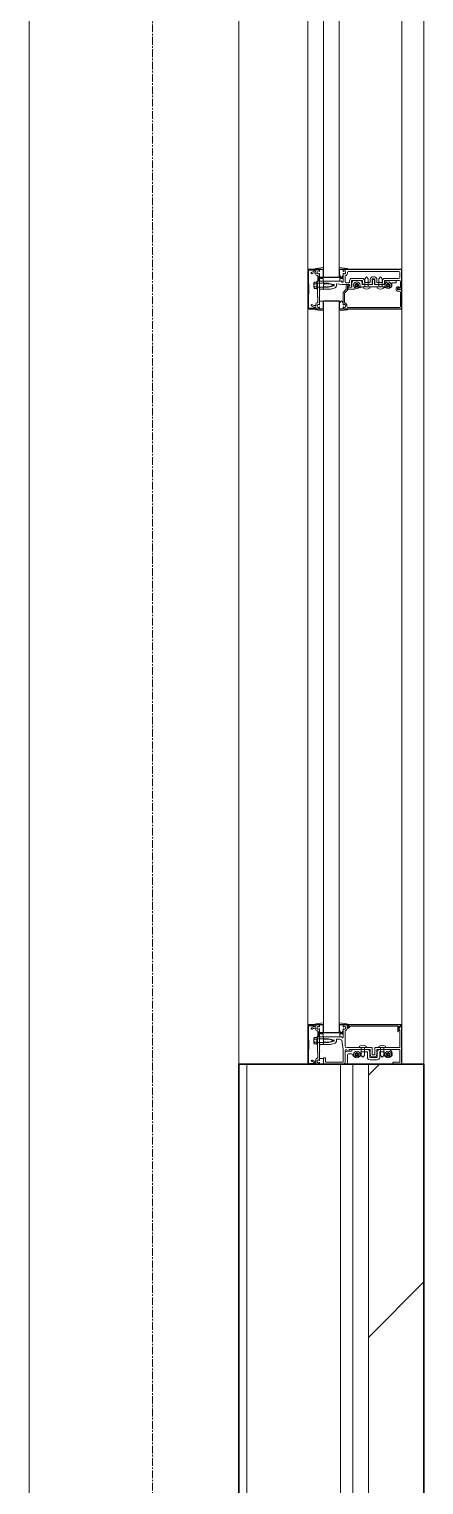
# Model space of a CAD drawing. Header units: millimetres. Extents: x -31954 to 493870, y 99509 to 604061.
# Drawn here: x 422207 to 422847, y 126437 to 128793 of the extents above; entities that cross this region are included whole.
import ezdxf

# ---------------------------------------------------------------- set-up
doc = ezdxf.new("R2010")
doc.units = ezdxf.units.MM
doc.header["$LTSCALE"] = 10
doc.linetypes.add('Center', pattern=[2, 1.25, -0.25, 0.25, -0.25])
for name, color, linetype, lineweight in [('A-COLS', 4, 'Continuous', 9), ('A-DETL-GENF', 3, 'Continuous', 9), ('A-GLAZ', 6, 'Continuous', 9), ('A-GLAZ-CWMG', 3, 'Continuous', 9), ('A-HATCH', 9, 'Continuous', 0), ('A-WALL', 2, 'Continuous', 18), ('S-GRID', 6, 'Center', 9)]:
    doc.layers.add(name, color=color, linetype=linetype, lineweight=lineweight)

msp = doc.modelspace()

# ---------------------------------------------------------------- linework, layer by layer
at = {"layer": 'A-COLS'}
msp.add_line((422206.8, 122118), (422206.8, 130118), dxfattribs=at)
at = {"layer": 'A-DETL-GENF'}
for p, q in [((422670.9, 128404.6), (422670.9, 128405.1)), ((422684.1, 128407.5), (422671.4, 128405.6)), ((422709.5, 128407.6), (422722.3, 128405.7)), ((422722.7, 128404.6), (422722.7, 128405.2)), ((422658.7, 128404.1), (422658.7, 128340.6)), ((422670, 128404.1), (422658.7, 128404.1)), ((422660, 128402.8), (422669.5, 128402.8)), ((422660, 128388.2), (422660, 128402.8)), ((422660.2, 128372.3), (422660, 128388.2)), ((422664.7, 128399.2), (422669.3, 128401.9)), ((422668.4, 128399), (422665.7, 128397.4)), ((422671.8, 128399), (422668.4, 128399)), ((422668.6, 128374.8), (422668.6, 128382.5)), ((422669.5, 128402.8), (422669.5, 128402)), ((422669.5, 128383.8), (422673.1, 128383.8)), ((422669.5, 128381.2), (422673.1, 128381.2)), ((422671.4, 128404.1), (422672.5, 128404.1)), ((422671.5, 128402), (422671.5, 128402.5)), ((422671.8, 128402.3), (422671.8, 128403.3)), ((422671.8, 128396.1), (422671.8, 128399)), ((422672.5, 128404.1), (422677.3, 128404.1)), ((422673.1, 128385), (422673.1, 128372.3)), ((422674.1, 128385), (422673.1, 128385)), ((422674.6, 128394.6), (422673.3, 128394.6)), ((422674, 128400.6), (422674, 128398.4)), ((422674.1, 128372.3), (422674.1, 128385)), ((422674.1, 128384.5), (422674.6, 128385)), ((422674.1, 128379), (422674.1, 128384.5)), ((422674.1, 128381.8), (422691.9, 128381.8)), ((422674.6, 128385), (422674.6, 128394.6)), ((422677.8, 128392.9), (422674.6, 128385)), ((422674.6, 128392.9), (422677.8, 128392.9)), ((422677.8, 128385), (422674.6, 128392.9)), ((422674.6, 128385), (422677.8, 128385)), ((422675.5, 128401.9), (422675.2, 128401.9)), ((422675.2, 128397.1), (422675.5, 128397.1)), ((422677.8, 128403.5), (422677.8, 128401.5)), ((422677.8, 128397.5), (422677.8, 128382.8)), ((422677.8, 128391.9), (422684.1, 128391.9)), ((422677.8, 128372.3), (422677.8, 128385)), ((422677.8, 128385), (422684.1, 128385)), ((422677.8, 128382.8), (422678.2, 128382.4)), ((422678.2, 128382.4), (422677.8, 128382)), ((422677.8, 128382), (422677.8, 128375.3)), ((422714.6, 128391.4), (422679, 128391.4)), ((422679, 128389.6), (422683.4, 128389.6)), ((422683.4, 128389.6), (422683.4, 128385)), ((422683.4, 128385), (422710.3, 128385)), ((422684.1, 128384.2), (422683.7, 128383.9)), ((422683.7, 128383.9), (422684.1, 128383.5)), ((422684.1, 128382.7), (422683.7, 128382.3)), ((422683.7, 128382.3), (422684.1, 128382)), ((422684.1, 128391.4), (422709.5, 128391.4)), ((422684.1, 128385), (422684.1, 128372.3)), ((422684.1, 128385), (422684.1, 128384.2)), ((422713.7, 128385), (422684.1, 128385)), ((422684.1, 128383.5), (422684.1, 128382.7)), ((422684.1, 128382), (422684.1, 128381.2)), ((422684.1, 128381.2), (422695, 128381.2)), ((422691.9, 128381.8), (422699.2, 128379)), ((422695, 128381.2), (422700.6, 128379.7)), ((422705.2, 128381.2), (422713.9, 128379.7)), ((422705.2, 128378.7), (422705.2, 128381.2)), ((422712.3, 128392), (422709.5, 128395.3)), ((422710.3, 128389.6), (422714.6, 128389.6)), ((422710.3, 128385), (422710.3, 128389.6)), ((422715.9, 128394.5), (422713.7, 128391.9)), ((422713.9, 128383.7), (422713.9, 128384.8)), ((422715.6, 128383.5), (422714.2, 128383.5)), ((422715.9, 128403.5), (422715.9, 128401.5)), ((422715.9, 128397.5), (422715.9, 128383.7)), ((422811.1, 128404.1), (422716.4, 128404.1)), ((422718.1, 128401.9), (422718.4, 128401.9)), ((422718.4, 128397.1), (422718.1, 128397.1)), ((422719, 128384.4), (422719, 128394)), ((422719.7, 128400.6), (422719.7, 128398.4)), ((422724.9, 128382.8), (422720.6, 128382.8)), ((422722.2, 128404.1), (422721.1, 128404.1)), ((422722.9, 128398.4), (422722.9, 128399.4)), ((422724.4, 128400.9), (422806.4, 128400.9)), ((422726.4, 128386.4), (422726.4, 128384.4)), ((422747.1, 128389.5), (422729.6, 128389.5)), ((422729.6, 128386.4), (422747.1, 128386.4)), ((422729.6, 128376.5), (422729.6, 128386.4)), ((422730, 128382.4), (422730, 128375.7)), ((422742.9, 128386.2), (422733.8, 128386.2)), ((422737.7, 128381.9), (422738.5, 128381.9)), ((422737.7, 128380.7), (422737.7, 128381.9)), ((422738.5, 128381.9), (422738.5, 128380.7)), ((422746.7, 128379.9), (422746.7, 128382.4)), ((422747.1, 128386.4), (422747.1, 128383.1)), ((422750.3, 128383.1), (422750.3, 128386.4)), ((422759.7, 128383.1), (422750.3, 128383.1)), ((422751.2, 128389.2), (422754, 128392)), ((422751.2, 128376.1), (422751.2, 128389.2)), ((422754, 128392), (422756.7, 128389.2)), ((422756.7, 128389.2), (422756.7, 128376.1)), ((422759.7, 128388.1), (422759.7, 128383.1)), ((422762.8, 128380.4), (422762.8, 128388.1)), ((422763.3, 128387), (422763.3, 128379.9)), ((422766.6, 128392), (422763.6, 128392)), ((422763.6, 128388.8), (422766.6, 128388.8)), ((422766.1, 128387.8), (422764.1, 128387.8)), ((422766.9, 128379.9), (422766.9, 128387)), ((422767.3, 128388.1), (422767.3, 128380.4)), ((422770.5, 128383.1), (422770.5, 128388.1)), ((422779.9, 128383.1), (422770.5, 128383.1)), ((422776.2, 128392), (422773.5, 128389.2)), ((422773.5, 128389.2), (422773.5, 128376.1)), ((422778.9, 128389.2), (422776.2, 128392)), ((422778.9, 128376.1), (422778.9, 128389.2)), ((422779.9, 128386.4), (422779.9, 128383.1)), ((422783.9, 128383.7), (422782.5, 128379.9)), ((422806.4, 128389.5), (422783, 128389.5)), ((422783, 128386.4), (422807.1, 128386.4)), ((422783, 128383.1), (422783, 128386.4)), ((422800.8, 128386.2), (422787.5, 128386.2)), ((422788.5, 128381.9), (422789.3, 128381.9)), ((422788.5, 128380.7), (422788.5, 128381.9)), ((422789.3, 128381.9), (422789.3, 128380.7)), ((422794.9, 128376.5), (422794.9, 128381.7)), ((422795.6, 128382.4), (422800.8, 128382.4)), ((422801.6, 128383.2), (422801.6, 128385.5)), ((422807.9, 128399.4), (422807.9, 128391.1)), ((422808.6, 128384.8), (422808.6, 128375.2)), ((422811.1, 128372.3), (422811.1, 128404.1)), ((422660, 128356.4), (422660.2, 128372.3)), ((422669.5, 128376.1), (422673.1, 128376.1)), ((422669.5, 128373.5), (422673.1, 128373.5)), ((422673.1, 128372.3), (422674.1, 128372.3)), ((422674.5, 128378.7), (422674.1, 128379)), ((422674.1, 128378.3), (422674.5, 128378.7)), ((422674.1, 128366.3), (422674.1, 128378.3)), ((422691.9, 128375.5), (422674.1, 128375.5)), ((422674.5, 128366), (422674.1, 128366.3)), ((422674.1, 128365.6), (422674.5, 128366)), ((422674.1, 128360.1), (422674.1, 128365.6)), ((422674.6, 128359.6), (422674.1, 128360.1)), ((422674.6, 128350.1), (422674.6, 128359.6)), ((422677.8, 128375.3), (422678.2, 128374.9)), ((422678.2, 128374.9), (422677.8, 128374.5)), ((422677.8, 128374.5), (422677.8, 128370.1)), ((422684.1, 128372.3), (422677.8, 128372.3)), ((422677.8, 128370.1), (422678.2, 128369.7)), ((422678.2, 128369.7), (422677.8, 128369.3)), ((422677.8, 128369.3), (422677.8, 128362.6)), ((422677.8, 128362.6), (422678.2, 128362.2)), ((422678.2, 128362.2), (422677.8, 128361.8)), ((422677.8, 128361.8), (422677.8, 128347.1)), ((422684.1, 128375.4), (422683.7, 128375)), ((422683.7, 128375), (422684.1, 128374.6)), ((422684.1, 128373.8), (422683.7, 128373.5)), ((422683.7, 128373.5), (422684.1, 128373.1)), ((422684.1, 128376.1), (422684.1, 128375.4)), ((422695, 128376.1), (422684.1, 128376.1)), ((422684.1, 128374.6), (422684.1, 128373.8)), ((422684.1, 128373.1), (422684.1, 128372.3)), ((422684.1, 128372.3), (422695.5, 128372.3)), ((422699.2, 128378.3), (422691.9, 128375.5)), ((422700.6, 128377.6), (422695, 128376.1)), ((422695.5, 128372.3), (422701.6, 128373.9)), ((422713.9, 128379.7), (422725.6, 128379.7)), ((422715.9, 128366), (422715.9, 128347.1)), ((422721, 128372.1), (422716.5, 128367.6)), ((422718.2, 128366), (422722.6, 128370.4)), ((422718.2, 128349.8), (422718.2, 128366)), ((422721, 128377.9), (422721, 128372.1)), ((422725.4, 128379.4), (422722.5, 128379.4)), ((422723.2, 128372.1), (422723.2, 128377.1)), ((422725.8, 128377.6), (422723.9, 128377.2)), ((422724, 128377.8), (422725.4, 128377.8)), ((422724, 128375.7), (422728.8, 128375.7)), ((422724, 128374.9), (422724, 128373.3)), ((422730, 128375.7), (422724.8, 128375.7)), ((422724.8, 128372.5), (422734.6, 128372.5)), ((422734.6, 128372.5), (422736.7, 128376.2)), ((422734.8, 128379.1), (422736, 128379.1)), ((422734.8, 128378.2), (422734.8, 128379.1)), ((422736, 128378.2), (422734.8, 128378.2)), ((422737.7, 128376.6), (422737.7, 128375.4)), ((422737.7, 128375.4), (422738.5, 128375.4)), ((422738.5, 128375.4), (422738.5, 128376.6)), ((422739.5, 128376.2), (422740.2, 128375)), ((422741.4, 128379.1), (422740.2, 128379.1)), ((422740.2, 128378.2), (422741.4, 128378.2)), ((422740.2, 128375), (422744, 128375)), ((422741.4, 128378.2), (422741.4, 128379.1)), ((422744, 128375), (422745.1, 128376.1)), ((422745.1, 128376.1), (422753.7, 128376.1)), ((422763.3, 128379.9), (422746.7, 128379.9)), ((422748.6, 128376.1), (422759.4, 128376.1)), ((422748.6, 128374.5), (422748.6, 128376.1)), ((422750.3, 128379.9), (422753.6, 128379.9)), ((422753.6, 128379.9), (422754, 128380.3)), ((422753.7, 128376.1), (422754, 128376.4)), ((422754, 128380.3), (422754.4, 128379.9)), ((422754, 128376.4), (422754.2, 128376.1)), ((422754.2, 128376.1), (422775.9, 128376.1)), ((422754.4, 128379.9), (422762.3, 128379.9)), ((422759.4, 128376.1), (422759.4, 128374.5)), ((422782.5, 128379.9), (422766.9, 128379.9)), ((422767.8, 128379.9), (422775.8, 128379.9)), ((422770.8, 128376.1), (422781.6, 128376.1)), ((422770.8, 128374.5), (422770.8, 128376.1)), ((422775.8, 128379.9), (422776.2, 128380.3)), ((422775.9, 128376.1), (422776.2, 128376.4)), ((422776.2, 128380.3), (422776.6, 128379.9)), ((422776.2, 128376.4), (422776.5, 128376.1)), ((422776.5, 128376.1), (422782.5, 128376.1)), ((422776.6, 128379.9), (422779.9, 128379.9)), ((422781.6, 128376.1), (422781.6, 128374.5)), ((422782.5, 128376.1), (422783.7, 128375)), ((422783.7, 128375), (422786.8, 128375)), ((422785.6, 128379.1), (422786.8, 128379.1)), ((422785.6, 128378.2), (422785.6, 128379.1)), ((422786.8, 128378.2), (422785.6, 128378.2)), ((422786.8, 128375), (422787.5, 128376.2)), ((422788.5, 128376.6), (422788.5, 128375.4)), ((422788.5, 128375.4), (422789.3, 128375.4)), ((422789.3, 128375.4), (422789.3, 128376.6)), ((422790.3, 128376.2), (422791, 128375)), ((422792.2, 128379.1), (422791, 128379.1)), ((422791, 128378.2), (422792.2, 128378.2)), ((422791, 128375), (422793.3, 128375)), ((422792.2, 128378.2), (422792.2, 128379.1)), ((422801.7, 128373.7), (422801.7, 128371.5)), ((422806.1, 128376), (422804, 128376)), ((422804, 128371.5), (422804, 128373.7)), ((422809.3, 128371.5), (422804, 128371.5)), ((422804, 128369.2), (422807.1, 128369.2)), ((422808, 128374.5), (422804.6, 128373.8)), ((422804.7, 128374.4), (422806.1, 128374.4)), ((422804.7, 128372.3), (422811.1, 128372.3)), ((422808.6, 128367.7), (422808.6, 128344.4)), ((422809.3, 128371.9), (422809.3, 128371.5)), ((422810.9, 128371.9), (422809.3, 128371.9)), ((422810.9, 128340.6), (422810.9, 128371.9)), ((422658.7, 128340.6), (422670, 128340.6)), ((422660, 128341.8), (422660, 128356.4)), ((422669.5, 128341.8), (422660, 128341.8)), ((422668.2, 128340.6), (422660.2, 128341.8)), ((422660.2, 128340.6), (422668.2, 128341.8)), ((422660.2, 128341.8), (422660.2, 128340.6)), ((422669.3, 128342.7), (422664.7, 128345.4)), ((422665.7, 128347.2), (422668.4, 128345.6)), ((422668.2, 128341.8), (422668.2, 128340.6)), ((422668.4, 128345.6), (422671.8, 128345.6)), ((422669.5, 128342.6), (422669.5, 128341.8)), ((422670.9, 128340), (422670.9, 128339.5)), ((422671.4, 128340.6), (422672.5, 128340.6)), ((422684.1, 128337.2), (422671.4, 128339)), ((422671.5, 128342.1), (422671.5, 128342.6)), ((422671.8, 128345.6), (422671.8, 128348.5)), ((422671.8, 128341.3), (422671.8, 128342.3)), ((422677.3, 128340.6), (422672.5, 128340.6)), ((422673.3, 128350.1), (422674.6, 128350.1)), ((422674, 128346.2), (422674, 128344)), ((422675.5, 128347.5), (422675.2, 128347.5)), ((422675.2, 128342.7), (422675.5, 128342.7)), ((422677.8, 128352.7), (422684.1, 128352.7)), ((422677.8, 128343.1), (422677.8, 128341.1)), ((422712.3, 128352.7), (422709.5, 128349.3)), ((422709.5, 128337), (422722.3, 128338.9)), ((422715.9, 128350.1), (422713.7, 128352.7)), ((422715.9, 128343.1), (422715.9, 128341.1)), ((422716.4, 128340.6), (422810.9, 128340.6)), ((422718.1, 128347.5), (422718.4, 128347.5)), ((422718.4, 128342.7), (422718.1, 128342.7)), ((422718.4, 128349.8), (422718.2, 128349.8)), ((422719.7, 128346.2), (422719.7, 128344)), ((422722.2, 128340.6), (422721.1, 128340.6)), ((422722, 128344.4), (422722, 128346.2)), ((422722.7, 128340), (422722.7, 128339.4)), ((422807.1, 128342.8), (422723.5, 128342.8)), ((422658.7, 127181.5), (422658.7, 127118)), ((422658.7, 127181.5), (422670, 127181.5)), ((422660, 127180.2), (422669.5, 127180.2)), ((422660, 127165.6), (422660, 127180.2)), ((422669.5, 127180.2), (422669.5, 127179.4)), ((422670.9, 127182), (422670.9, 127182.6)), ((422684.1, 127184.9), (422671.4, 127183.1)), ((422671.4, 127181.5), (422672.5, 127181.5)), ((422671.5, 127179.4), (422671.5, 127179.9)), ((422671.8, 127179.7), (422671.8, 127180.7)), ((422672.5, 127181.5), (422677.3, 127181.5)), ((422677.8, 127181), (422677.8, 127178.9)), ((422709.5, 127185), (422722.3, 127183.1)), ((422715.9, 127178.9), (422715.9, 127181)), ((422716.4, 127181.5), (422721.7, 127181.5)), ((422722.2, 127181.5), (422721.1, 127181.5)), ((422722.2, 127181), (422722.2, 127179.7)), ((422722.2, 127179.7), (422724.3, 127179.7)), ((422722.4, 127181.5), (422810.3, 127181.5)), ((422722.4, 127180.5), (422722.4, 127181.5)), ((422722.7, 127182), (422722.7, 127182.6)), ((422725, 127179.9), (422722.9, 127179.9)), ((422725, 127177.9), (422725, 127179.9)), ((422807.3, 127177.5), (422810.7, 127180.9)), ((422810.5, 127181), (422808.4, 127178.9)), ((422811.1, 127118), (422811.1, 127180.7)), ((422660.2, 127149.7), (422660, 127165.6)), ((422664.7, 127176.6), (422669.3, 127179.3)), ((422668.4, 127176.4), (422665.7, 127174.9)), ((422671.8, 127176.4), (422668.4, 127176.4)), ((422668.6, 127152.2), (422668.6, 127159.9)), ((422669.5, 127161.2), (422673.1, 127161.2)), ((422669.5, 127158.7), (422673.1, 127158.7)), ((422671.8, 127173.5), (422671.8, 127176.4)), ((422673.1, 127162.4), (422673.1, 127149.7)), ((422674.1, 127162.4), (422673.1, 127162.4)), ((422674.6, 127172), (422673.3, 127172)), ((422674, 127178), (422674, 127175.8)), ((422674.1, 127161.9), (422674.6, 127162.4)), ((422674.1, 127149.7), (422674.1, 127162.4)), ((422674.1, 127156.5), (422674.1, 127161.9)), ((422674.1, 127159.2), (422691.9, 127159.2)), ((422674.5, 127156.1), (422674.1, 127156.5)), ((422674.1, 127155.7), (422674.5, 127156.1)), ((422674.6, 127162.4), (422674.6, 127172)), ((422677.8, 127170.4), (422674.6, 127162.4)), ((422674.6, 127170.4), (422677.8, 127170.4)), ((422677.8, 127162.4), (422674.6, 127170.4)), ((422674.6, 127162.4), (422677.8, 127162.4)), ((422675.5, 127179.3), (422675.2, 127179.3)), ((422675.2, 127174.5), (422675.5, 127174.5)), ((422677.8, 127174.9), (422677.8, 127160.2)), ((422677.8, 127169.3), (422684.1, 127169.3)), ((422677.8, 127149.7), (422677.8, 127162.4)), ((422677.8, 127162.4), (422684.1, 127162.4)), ((422677.8, 127160.2), (422678.2, 127159.8)), ((422678.2, 127159.8), (422677.8, 127159.4)), ((422677.8, 127159.4), (422677.8, 127152.7)), ((422714.6, 127168.8), (422679, 127168.8)), ((422679, 127167), (422683.4, 127167)), ((422683.4, 127167), (422683.4, 127162.4)), ((422683.4, 127162.4), (422710.3, 127162.4)), ((422683.7, 127161.3), (422684.1, 127161.7)), ((422684.1, 127160.9), (422683.7, 127161.3)), ((422683.7, 127159.8), (422684.1, 127160.1)), ((422684.1, 127159.4), (422683.7, 127159.8)), ((422684.1, 127162.4), (422713.7, 127162.4)), ((422684.1, 127161.7), (422684.1, 127162.4)), ((422684.1, 127162.4), (422684.1, 127149.7)), ((422684.1, 127160.1), (422684.1, 127160.9)), ((422684.1, 127158.6), (422684.1, 127159.4)), ((422695, 127158.6), (422684.1, 127158.6)), ((422691.9, 127159.2), (422699.2, 127156.4)), ((422700.6, 127157.1), (422695, 127158.6)), ((422705.2, 127158.6), (422705.2, 127156.1)), ((422710.3, 127158.6), (422705.2, 127158.6)), ((422712.3, 127169.4), (422709.5, 127172.7)), ((422710.3, 127167), (422714.6, 127167)), ((422710.3, 127162.4), (422710.3, 127167)), ((422713.9, 127157.1), (422710.3, 127158.6)), ((422715.9, 127171.9), (422713.7, 127169.4)), ((422713.9, 127162.2), (422713.9, 127161.2)), ((422715.9, 127141.8), (422713.9, 127157.1)), ((422714.2, 127160.9), (422715.6, 127160.9)), ((422715.9, 127161.2), (422715.9, 127174.9)), ((422718.4, 127179.3), (422718.1, 127179.3)), ((422718.1, 127174.5), (422718.4, 127174.5)), ((422719, 127172), (422719, 127147.5)), ((422719.7, 127175.8), (422719.7, 127178)), ((422722.2, 127178.2), (422722.2, 127175.8)), ((422724.3, 127178.2), (422722.2, 127178.2)), ((422723.1, 127177.9), (422725, 127177.9)), ((422725.2, 127176.4), (422723.1, 127176.4)), ((422726.7, 127179.4), (422726.7, 127177.9)), ((422804.3, 127179.4), (422726.7, 127179.4)), ((422804.3, 127170.8), (422804.3, 127179.4)), ((422806.7, 127173.5), (422805, 127170.6)), ((422805.9, 127178.9), (422805.9, 127173.5)), ((422808.4, 127178.9), (422805.9, 127178.9)), ((422805.9, 127173.5), (422807.3, 127177.5)), ((422807.2, 127173.5), (422805.9, 127173.5)), ((422805.9, 127173.5), (422806.7, 127173.5)), ((422807.9, 127144.9), (422807.9, 127172.8)), ((422660, 127133.8), (422660.2, 127149.7)), ((422660, 127119.2), (422660, 127133.8)), ((422669.5, 127153.5), (422673.1, 127153.5)), ((422669.5, 127150.9), (422673.1, 127150.9)), ((422673.1, 127149.7), (422674.1, 127149.7)), ((422674.1, 127143.8), (422674.1, 127155.7)), ((422691.9, 127152.9), (422674.1, 127152.9)), ((422674.5, 127143.4), (422674.1, 127143.8)), ((422674.1, 127143), (422674.5, 127143.4)), ((422674.1, 127137.5), (422674.1, 127143)), ((422674.6, 127137), (422674.1, 127137.5)), ((422674.6, 127127.5), (422674.6, 127137)), ((422677.8, 127152.7), (422678.2, 127152.3)), ((422678.2, 127152.3), (422677.8, 127152)), ((422677.8, 127152), (422677.8, 127147.5)), ((422684.1, 127149.7), (422677.8, 127149.7)), ((422677.8, 127147.5), (422678.2, 127147.1)), ((422678.2, 127147.1), (422677.8, 127146.7)), ((422677.8, 127146.7), (422677.8, 127140)), ((422677.8, 127140), (422678.2, 127139.6)), ((422678.2, 127139.6), (422677.8, 127139.3)), ((422677.8, 127139.3), (422677.8, 127124.5)), ((422683.7, 127152.4), (422684.1, 127152.8)), ((422684.1, 127152), (422683.7, 127152.4)), ((422683.7, 127150.9), (422684.1, 127151.2)), ((422684.1, 127150.5), (422683.7, 127150.9)), ((422684.1, 127153.5), (422695, 127153.5)), ((422684.1, 127152.8), (422684.1, 127153.5)), ((422684.1, 127151.2), (422684.1, 127152)), ((422684.1, 127149.7), (422684.1, 127150.5)), ((422695.5, 127149.7), (422684.1, 127149.7)), ((422699.2, 127155.7), (422691.9, 127152.9)), ((422695, 127153.5), (422700.6, 127155)), ((422701.6, 127151.3), (422695.5, 127149.7)), ((422715.9, 127137), (422715.9, 127141.8)), ((422715.9, 127121.1), (422715.9, 127137)), ((422719, 127140.2), (422719, 127121.1)), ((422719, 127119.9), (422719, 127137.3)), ((422720.6, 127138.8), (422730, 127138.8)), ((422721.6, 127144.9), (422747.4, 127144.9)), ((422722.2, 127139.1), (422722.2, 127140.2)), ((422725.4, 127139.1), (422722.2, 127139.1)), ((422722.9, 127133.2), (422722.9, 127119.9)), ((422730.2, 127134.7), (422724.4, 127134.7)), ((422725.4, 127141.8), (422725.4, 127139.1)), ((422759.7, 127141.8), (422725.4, 127141.8)), ((422730, 127138.8), (422730, 127140.2)), ((422731.5, 127141.8), (422747.4, 127141.8)), ((422731.7, 127132.7), (422731.7, 127133.2)), ((422734.8, 127134.3), (422736, 127134.3)), ((422734.8, 127133.4), (422734.8, 127134.3)), ((422736, 127133.4), (422734.8, 127133.4)), ((422737.7, 127137.1), (422737.7, 127135.9)), ((422738.5, 127137.1), (422737.7, 127137.1)), ((422738.5, 127135.9), (422738.5, 127137.1)), ((422740.2, 127134.3), (422741.4, 127134.3)), ((422741.4, 127133.4), (422740.2, 127133.4)), ((422741.4, 127134.3), (422741.4, 127133.4)), ((422742.2, 127146.6), (422742.2, 127144.9)), ((422742.2, 127144.9), (422753, 127144.9)), ((422744.4, 127138), (422744.4, 127132.7)), ((422755.1, 127138), (422744.4, 127138)), ((422744.9, 127131.8), (422744.9, 127144.9)), ((422747.4, 127144.9), (422747.6, 127144.7)), ((422747.4, 127141.8), (422747.6, 127141.5)), ((422747.6, 127144.7), (422747.9, 127144.9)), ((422747.6, 127141.5), (422747.9, 127141.8)), ((422747.9, 127144.9), (422762.1, 127144.9)), ((422747.9, 127141.8), (422755.1, 127141.8)), ((422750.4, 127144.9), (422750.4, 127131.8)), ((422753, 127144.9), (422753, 127146.6)), ((422755.1, 127129), (422755.1, 127138)), ((422758.9, 127138), (422758.9, 127129)), ((422759.7, 127134), (422759.7, 127141.8)), ((422762.8, 127144.2), (422762.8, 127134)), ((422763.6, 127133.2), (422766.6, 127133.2)), ((422767.3, 127134), (422767.3, 127144.2)), ((422768.1, 127144.9), (422779.1, 127144.9)), ((422770.5, 127141.8), (422770.5, 127134)), ((422807.9, 127141.8), (422770.5, 127141.8)), ((422771.3, 127129), (422771.3, 127138)), ((422774, 127146.6), (422774, 127144.9)), ((422774, 127144.9), (422784.8, 127144.9)), ((422775.1, 127141.8), (422779.1, 127141.8)), ((422775.1, 127138), (422775.1, 127129)), ((422782.5, 127138), (422775.1, 127138)), ((422776.6, 127131.8), (422776.6, 127144.9)), ((422779.1, 127144.9), (422779.4, 127144.7)), ((422779.1, 127141.8), (422779.4, 127141.5)), ((422779.4, 127144.7), (422779.6, 127144.9)), ((422779.4, 127141.5), (422779.6, 127141.8)), ((422779.6, 127144.9), (422807.9, 127144.9)), ((422779.6, 127141.8), (422788.9, 127141.8)), ((422782.1, 127144.9), (422782.1, 127131.8)), ((422782.5, 127132.7), (422782.5, 127138)), ((422784.8, 127144.9), (422784.8, 127146.6)), ((422785.6, 127134.3), (422786.8, 127134.3)), ((422785.6, 127133.4), (422785.6, 127134.3)), ((422786.8, 127133.4), (422785.6, 127133.4)), ((422788.5, 127137.1), (422788.5, 127135.9)), ((422789.3, 127137.1), (422788.5, 127137.1)), ((422789.3, 127135.9), (422789.3, 127137.1)), ((422791, 127134.3), (422792.2, 127134.3)), ((422792.2, 127133.4), (422791, 127133.4)), ((422792.2, 127134.3), (422792.2, 127133.4)), ((422795.2, 127135.4), (422795.2, 127132.7)), ((422807.9, 127121.1), (422807.9, 127141.8)), ((422658.7, 127118), (422670, 127118)), ((422669.5, 127119.2), (422660, 127119.2)), ((422668.2, 127118), (422660.2, 127119.2)), ((422660.2, 127118), (422668.2, 127119.2)), ((422660.2, 127119.2), (422660.2, 127118)), ((422669.3, 127120.2), (422664.7, 127122.8)), ((422665.7, 127124.6), (422668.4, 127123.1)), ((422668.2, 127119.2), (422668.2, 127118)), ((422668.4, 127123.1), (422671.8, 127123.1)), ((422669.5, 127120), (422669.5, 127119.2)), ((422671.5, 127119.5), (422671.5, 127120)), ((422671.8, 127123.1), (422671.8, 127125.9)), ((422671.8, 127118.7), (422671.8, 127119.8)), ((422677.3, 127118), (422672.5, 127118)), ((422673.3, 127127.5), (422674.6, 127127.5)), ((422674, 127123.7), (422674, 127121.4)), ((422675.5, 127124.9), (422675.2, 127124.9)), ((422675.2, 127120.2), (422675.5, 127120.2)), ((422677.8, 127127.1), (422684.1, 127127.1)), ((422677.8, 127120.6), (422677.8, 127118.5)), ((422684.1, 127118), (422677.8, 127118)), ((422684.1, 127128.1), (422687.3, 127128.1)), ((422684.1, 127118), (422684.1, 127128.1)), ((422715.9, 127118), (422684.1, 127118)), ((422687.3, 127128.1), (422687.3, 127121.1)), ((422687.3, 127121.1), (422715.9, 127121.1)), ((422736, 127130.2), (422734.3, 127130.2)), ((422736.7, 127131.4), (422736, 127130.2)), ((422737.7, 127131.8), (422737.7, 127130.6)), ((422737.7, 127130.6), (422738.5, 127130.6)), ((422738.5, 127130.6), (422738.5, 127131.8)), ((422740.2, 127130.2), (422739.5, 127131.4)), ((422741.9, 127130.2), (422740.2, 127130.2)), ((422747.6, 127129.1), (422744.9, 127131.8)), ((422750.4, 127131.8), (422747.6, 127129.1)), ((422758.9, 127129), (422771.3, 127129)), ((422771.3, 127125.2), (422758.9, 127125.2)), ((422766.6, 127130), (422763.6, 127130)), ((422779.4, 127129.1), (422776.6, 127131.8)), ((422782.1, 127131.8), (422779.4, 127129.1)), ((422786.8, 127130.2), (422785.1, 127130.2)), ((422787.5, 127131.4), (422786.8, 127130.2)), ((422788.5, 127131.8), (422788.5, 127130.6)), ((422788.5, 127130.6), (422789.3, 127130.6)), ((422789.3, 127130.6), (422789.3, 127131.8)), ((422791, 127130.2), (422790.3, 127131.4)), ((422792.7, 127130.2), (422791, 127130.2)), ((422796.5, 127118.7), (422796.5, 127120.4)), ((422797.3, 127121.1), (422807.9, 127121.1)), ((422797.3, 127118), (422811.1, 127118))]:
    msp.add_line(p, q, dxfattribs=at)
for centre in [(422738.1, 128378.7), (422788.9, 128378.7), (422738.1, 127133.8), (422788.9, 127133.8)]:
    msp.add_circle(centre, 5.4, dxfattribs=at)
for centre, radius, start, end in [((422671.4, 128405.1), 0.508, 98.0669, 180), ((422722.2, 128405.2), 0.508, 0, 81.7319), ((422665.2, 128398.3), 1.02, 120, 300), ((422670, 128382.5), 1.38, 110.9138, 249.0852), ((422672.8, 128378.7), 4.19, 142.0142, 217.9858), ((422670.5, 128402.3), 1.27, 198.6629, 0), ((422670.5, 128402), 1.02, 180, 0), ((422670, 128402.5), 1.52, 0, 90), ((422671.4, 128404.6), 0.508, 180, 270), ((422672.5, 128403.3), 0.762, 90, 180), ((422673.3, 128396.1), 1.52, 180, 270), ((422675.2, 128400.6), 1.27, 90, 180), ((422675.2, 128398.4), 1.27, 180, 270), ((422675.5, 128399.6), 2.29, 44.8103, 90), ((422675.5, 128399.4), 2.29, 270, 315.1897), ((422677.4, 128401.5), 0.381, 224.8103, 0), ((422677.4, 128397.5), 0.381, 0, 135.1897), ((422677.3, 128403.5), 0.508, 0, 90), ((422679, 128390.5), 0.889, 90, 270), ((422713, 128392.5), 0.889, 220, 319.4311), ((422713.7, 128384.8), 0.254, 0, 90), ((422714.2, 128383.7), 0.254, 180, 270), ((422714.6, 128390.5), 0.889, 270, 90), ((422715.6, 128383.7), 0.254, 270, 0), ((422716.4, 128403.5), 0.508, 90, 180), ((422716.3, 128401.5), 0.381, 180, 315.1897), ((422716.3, 128397.5), 0.381, 44.8103, 180), ((422718.1, 128399.6), 2.29, 90, 135.1897), ((422718.1, 128399.4), 2.29, 224.8103, 270), ((422718.4, 128400.6), 1.27, 0, 90), ((422718.4, 128398.4), 1.27, 270, 0), ((422718.4, 128398.4), 4.44, 278.2132, 0), ((422720.6, 128384.4), 1.52, 180, 270), ((422722.2, 128404.6), 0.508, 270, 0), ((422724.4, 128399.4), 1.52, 90, 180), ((422724.9, 128384.4), 1.52, 270, 0), ((422729.6, 128386.4), 3.17, 90, 180), ((422733.8, 128382.4), 3.81, 90, 180), ((422738.1, 128378.7), 2.79, 300, 240), ((422742.9, 128382.4), 3.81, 0, 90), ((422747.1, 128386.4), 3.17, 0, 90), ((422750.3, 128383.1), 3.17, 180, 270), ((422763.6, 128388.1), 3.94, 90, 180), ((422763.6, 128388.1), 0.762, 90, 180), ((422764.1, 128387), 0.762, 90, 180), ((422766.1, 128387), 0.762, 0, 90), ((422766.6, 128388.1), 3.94, 0, 90), ((422766.6, 128388.1), 0.762, 0, 90), ((422783, 128386.4), 3.17, 90, 180), ((422779.9, 128383.1), 3.17, 270, 0), ((422787.5, 128382.4), 3.81, 90, 160), ((422788.9, 128378.7), 2.79, 300, 240), ((422795.6, 128381.7), 0.762, 90, 180), ((422800.8, 128385.5), 0.762, 0, 90), ((422800.8, 128383.2), 0.762, 270, 0), ((422806.4, 128399.4), 1.52, 0, 90), ((422806.4, 128391.1), 1.52, 270, 0), ((422807.1, 128384.8), 1.52, 0, 90), ((422670, 128374.8), 1.38, 110.9148, 249.0861), ((422699.1, 128378.7), 0.381, 291, 69), ((422700.3, 128378.7), 1.09, 285, 75), ((422700.3, 128378.7), 4.9, 285, 0), ((422718.2, 128366), 2.29, 135, 180), ((422722.5, 128377.9), 1.52, 90, 180), ((422721, 128372.1), 2.29, 315, 0), ((422724, 128377.1), 0.762, 90, 180), ((422724, 128376.5), 0.762, 101, 270), ((422724.8, 128374.9), 0.762, 90, 180), ((422724.8, 128373.3), 0.762, 180, 270), ((422725.4, 128378.6), 0.787, 270, 90), ((422725.6, 128378.6), 1.04, 281, 90), ((422728.8, 128376.5), 0.762, 270, 0), ((422736, 128380.7), 1.64, 270.0637, 0), ((422736, 128376.6), 1.64, 0, 90.0637), ((422740.2, 128380.7), 1.64, 180, 270.0637), ((422740.2, 128376.6), 1.64, 89.9363, 180), ((422749.2, 128374.5), 0.635, 179.9998, 233.0333), ((422754, 128380.8), 8.55, 233.0477, 306.9523), ((422758.7, 128374.5), 0.635, 306.9667, 0), ((422762.3, 128380.4), 0.508, 270, 0), ((422767.8, 128380.4), 0.508, 180, 270), ((422771.4, 128374.5), 0.635, 179.9998, 233.0333), ((422776.2, 128380.8), 8.55, 233.0477, 306.9523), ((422781, 128374.5), 0.635, 306.9667, 0), ((422786.8, 128380.7), 1.64, 270.0637, 0), ((422786.8, 128376.6), 1.64, 0, 89.9363), ((422791, 128380.7), 1.64, 180, 270.0637), ((422791, 128376.6), 1.64, 89.9363, 180), ((422793.3, 128376.5), 1.52, 270, 0), ((422804, 128373.7), 2.29, 90, 180), ((422804, 128371.5), 2.29, 180, 270), ((422804.7, 128373.7), 0.787, 90, 180), ((422804.7, 128373.1), 0.762, 101, 270), ((422806.1, 128375.2), 0.787, 270, 90), ((422807.1, 128367.7), 1.52, 0, 90), ((422807.8, 128375.2), 0.762, 281, 0), ((422665.2, 128346.3), 1.02, 60, 240), ((422670.5, 128342.3), 1.27, 0, 161.3371), ((422670.5, 128342.6), 1.02, 0, 180), ((422670, 128342.1), 1.52, 270, 0), ((422671.4, 128340), 0.508, 90, 180), ((422671.4, 128339.5), 0.508, 180, 261.9331), ((422673.3, 128348.5), 1.52, 90, 180), ((422672.5, 128341.3), 0.762, 180, 270), ((422675.2, 128346.2), 1.27, 90, 180), ((422675.2, 128344), 1.27, 180, 270), ((422675.5, 128345.2), 2.29, 44.8103, 90), ((422675.5, 128345), 2.29, 270, 315.1897), ((422677.4, 128347.1), 0.381, 224.8103, 0), ((422677.4, 128343.1), 0.381, 0, 135.1897), ((422677.3, 128341.1), 0.508, 270, 0), ((422713, 128352.1), 0.889, 40.5689, 140), ((422716.3, 128347.1), 0.381, 180, 315.1897), ((422716.3, 128343.1), 0.381, 44.8103, 180), ((422716.4, 128341.1), 0.508, 180, 270), ((422718.1, 128345.2), 2.29, 90, 135.1897), ((422718.1, 128345), 2.29, 224.8103, 270), ((422718.4, 128346.2), 3.56, 0, 90), ((422718.4, 128346.2), 1.27, 0, 90), ((422718.4, 128344), 1.27, 270, 0), ((422723.5, 128344.4), 1.52, 180, 270), ((422722.2, 128340), 0.508, 0, 90), ((422722.2, 128339.4), 0.508, 278.2681, 0), ((422807.1, 128344.4), 1.52, 270, 0), ((422670.5, 127179.7), 1.27, 198.6629, 0), ((422670, 127179.9), 1.52, 0, 90), ((422671.4, 127182.6), 0.508, 98.0669, 180), ((422671.4, 127182), 0.508, 180, 270), ((422672.5, 127180.7), 0.762, 90, 180), ((422677.3, 127181), 0.508, 0, 90), ((422716.4, 127181), 0.508, 90, 180), ((422721.7, 127181), 0.508, 0, 90), ((422722.2, 127182), 0.508, 270, 0), ((422722.2, 127182.6), 0.508, 0, 81.7319), ((422722.9, 127180.5), 0.508, 180, 270), ((422724.3, 127178.9), 0.762, 270, 90), ((422810.3, 127181.2), 0.254, 315, 90), ((422810.9, 127180.7), 0.254, 0, 135), ((422665.2, 127175.7), 1.02, 120, 300), ((422670, 127159.9), 1.38, 110.9138, 249.0852), ((422672.8, 127156.1), 4.19, 142.0142, 217.9858), ((422670.5, 127179.4), 1.02, 180, 0), ((422673.3, 127173.5), 1.52, 180, 270), ((422675.2, 127178), 1.27, 90, 180), ((422675.2, 127175.8), 1.27, 180, 270), ((422675.5, 127177), 2.29, 44.8103, 90), ((422675.5, 127176.8), 2.29, 270, 315.1897), ((422677.4, 127178.9), 0.381, 224.8103, 0), ((422677.4, 127174.9), 0.381, 0, 135.1897), ((422679, 127167.9), 0.889, 90, 270), ((422699.1, 127156.1), 0.381, 291, 69), ((422700.3, 127156.1), 1.09, 285, 75), ((422700.3, 127156.1), 4.9, 285, 0), ((422713, 127169.9), 0.889, 220, 319.4311), ((422713.7, 127162.2), 0.254, 0, 90), ((422714.2, 127161.2), 0.254, 180, 270), ((422714.6, 127167.9), 0.889, 270, 90), ((422715.6, 127161.2), 0.254, 270, 0), ((422716.3, 127178.9), 0.381, 180, 315.1897), ((422716.3, 127174.9), 0.381, 44.8103, 180), ((422718.1, 127177), 2.29, 90, 135.1897), ((422718.1, 127176.8), 2.29, 224.8103, 270), ((422718.4, 127178), 1.27, 0, 90), ((422718.4, 127175.8), 1.27, 270, 0), ((422718.4, 127175.8), 3.81, 279.5941, 0), ((422723.1, 127177.2), 0.762, 90, 270), ((422725.2, 127177.9), 1.52, 270, 0), ((422804.7, 127170.8), 0.379, 180, 330), ((422807.2, 127172.8), 0.762, 0, 90), ((422670, 127152.2), 1.38, 110.9148, 249.0861), ((422721.6, 127147.5), 2.54, 180, 270), ((422720.6, 127140.2), 1.59, 0, 180), ((422720.6, 127137.3), 1.52, 90, 180), ((422724.4, 127133.2), 1.52, 90, 180), ((422731.5, 127140.2), 1.52, 90, 180), ((422730.2, 127133.2), 1.52, 0, 90), ((422734.3, 127132.7), 2.54, 180, 270), ((422738.1, 127133.8), 2.79, 300, 240), ((422736, 127135.9), 1.64, 270.0637, 0), ((422736, 127131.8), 1.64, 0, 90.0637), ((422740.2, 127135.9), 1.64, 180, 270.0637), ((422740.2, 127131.8), 1.64, 90.0637, 180), ((422741.9, 127132.7), 2.54, 270, 0), ((422742.9, 127146.6), 0.635, 126.9667, 180.0002), ((422747.6, 127140.2), 8.55, 53.0189, 126.9811), ((422752.4, 127146.6), 0.635, 0, 53.0333), ((422755.1, 127138), 3.81, 0, 90), ((422763.6, 127134), 3.94, 180, 270), ((422762.1, 127144.2), 0.762, 0, 90), ((422763.6, 127134), 0.762, 180, 270), ((422766.6, 127134), 3.94, 270, 0), ((422766.6, 127134), 0.762, 270, 0), ((422768.1, 127144.2), 0.762, 90, 180), ((422775.1, 127138), 3.81, 90, 180), ((422774.6, 127146.6), 0.635, 126.9667, 180.0002), ((422779.4, 127140.2), 8.55, 53.0477, 126.9811), ((422785.1, 127132.7), 2.54, 180, 270), ((422784.1, 127146.6), 0.635, 0, 53.0333), ((422788.9, 127133.8), 2.79, 300, 240), ((422786.8, 127135.9), 1.64, 270.0637, 0), ((422786.8, 127131.8), 1.64, 0, 90.0637), ((422788.9, 127135.4), 6.35, 0, 90), ((422791, 127135.9), 1.64, 180, 270.0637), ((422791, 127131.8), 1.64, 90.0637, 180), ((422792.7, 127132.7), 2.54, 270, 0), ((422665.2, 127123.7), 1.02, 60, 240), ((422670.5, 127119.8), 1.27, 0, 161.3371), ((422670.5, 127120), 1.02, 0, 180), ((422670, 127119.5), 1.52, 270, 0), ((422673.3, 127125.9), 1.52, 90, 180), ((422672.5, 127118.7), 0.762, 180, 270), ((422675.2, 127123.7), 1.27, 90, 180), ((422675.2, 127121.4), 1.27, 180, 270), ((422675.5, 127122.6), 2.29, 44.8103, 90), ((422675.5, 127122.4), 2.29, 270, 315.1897), ((422677.4, 127124.5), 0.381, 224.8103, 0), ((422677.4, 127120.6), 0.381, 0, 135.1897), ((422677.3, 127118.5), 0.508, 270, 0), ((422715.9, 127121.1), 3.18, 270, 0), ((422721, 127119.9), 1.9, 180, 0), ((422758.9, 127129), 3.81, 180, 270), ((422771.3, 127129), 3.81, 270, 0), ((422797.3, 127120.4), 0.762, 90, 180), ((422797.3, 127118.7), 0.762, 180, 270)]:
    msp.add_arc(centre, radius, start, end, dxfattribs=at)
at = {"layer": 'A-GLAZ', "lineweight": 18}
for p, q in [((422684.1, 129567.2), (422684.1, 128391.4)), ((422709.5, 128391.4), (422709.5, 129567.2)), ((422684.1, 128391.4), (422709.5, 128391.4)), ((422709.5, 128353.3), (422684.1, 128353.3)), ((422684.1, 128353.3), (422684.1, 127168.8)), ((422709.5, 127168.8), (422709.5, 128353.3)), ((422684.1, 127168.8), (422709.5, 127168.8))]:
    msp.add_line(p, q, dxfattribs=at)
at = {"layer": 'A-GLAZ-CWMG'}
for p, q in [((422658.7, 129554.5), (422658.7, 128404.1)), ((422811.1, 129554.5), (422811.1, 128404.1)), ((422658.7, 128340.6), (422658.7, 127181.5)), ((422811.1, 128340.6), (422811.1, 127181.5))]:
    msp.add_line(p, q, dxfattribs=at)
at = {"layer": 'A-GLAZ-CWMG', "lineweight": 25}
for p, q in [((422684.1, 128404.1), (422658.7, 128404.1)), ((422658.7, 128404.1), (422658.7, 128340.6)), ((422684.1, 128391.4), (422684.1, 128404.1)), ((422709.5, 128391.4), (422684.1, 128391.4)), ((422811.1, 128404.1), (422709.5, 128404.1)), ((422709.5, 128404.1), (422709.5, 128391.4)), ((422811.1, 128340.6), (422811.1, 128404.1)), ((422658.7, 128340.6), (422684.1, 128340.6)), ((422684.1, 128340.6), (422684.1, 128353.3)), ((422684.1, 128353.3), (422709.5, 128353.3)), ((422709.5, 128353.3), (422709.5, 128340.6)), ((422709.5, 128340.6), (422811.1, 128340.6)), ((422684.1, 127181.5), (422658.7, 127181.5)), ((422658.7, 127181.5), (422658.7, 127118)), ((422684.1, 127168.8), (422684.1, 127181.5)), ((422811.1, 127181.5), (422709.5, 127181.5)), ((422709.5, 127181.5), (422709.5, 127168.8)), ((422811.1, 127118), (422811.1, 127181.5)), ((422709.5, 127168.8), (422684.1, 127168.8)), ((422658.7, 127118), (422811.1, 127118))]:
    msp.add_line(p, q, dxfattribs=at)
at = {"layer": 'A-HATCH', "lineweight": 9}
for p, q in [((422756.8, 127100.2), (422774.6, 127118)), ((422756.8, 126675.9), (422846.8, 126765.9))]:
    msp.add_line(p, q, dxfattribs=at)
at = {"layer": 'A-WALL'}
for p, q in [((422546.8, 127118), (422546.8, 129618)), ((422846.8, 129618), (422846.8, 127118)), ((422559.8, 122118), (422559.8, 127118)), ((422711.8, 122118), (422711.8, 127118)), ((422731.8, 122118), (422731.8, 127118)), ((422756.8, 122118), (422756.8, 127118))]:
    msp.add_line(p, q, dxfattribs=at)
at = {"layer": 'A-WALL', "lineweight": 35}
for p, q in [((422546.8, 127118), (422546.8, 122118)), ((422846.8, 127118), (422546.8, 127118)), ((422846.8, 122118), (422846.8, 127118))]:
    msp.add_line(p, q, dxfattribs=at)
at = {"layer": 'S-GRID'}
msp.add_line((422406.8, 118568), (422406.8, 136368), dxfattribs=at)

doc.saveas('drawing.dxf')
